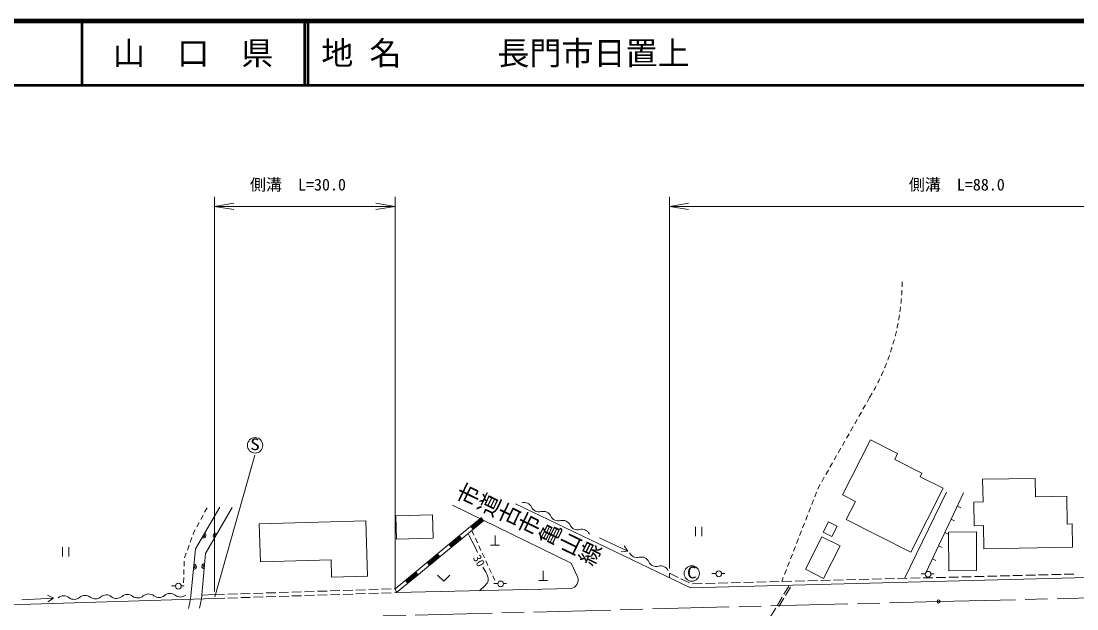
# Model space of a CAD drawing. Units: millimetres, scale not verified. Extents: x 40000 to 680000, y 20000 to 380000.
# Drawn here: x 323536 to 488259, y 288283 to 380000 of the extents above; entities that cross this region are included whole.
import ezdxf
from ezdxf.enums import TextEntityAlignment as Align

# ---------------------------------------------------------------- set-up
doc = ezdxf.new("R2010")
doc.units = ezdxf.units.MM
doc.header["$LTSCALE"] = 1000
doc.header["$PDMODE"] = 32
doc.header["$PDSIZE"] = 500
doc.linetypes.add('CHAIN', pattern=[18.5, 12, -1.5, 3.5, -1.5])
for name, color, linetype, lineweight in [('M-BGD', 7, 'Continuous', 13), ('M-BMK', 2, 'CHAIN', 13), ('M-TTL', 2, 'Continuous', 140), ('M-TTL-LINE', 7, 'Continuous', 50), ('M-TTL-TXT', 7, 'Continuous', 13), ('M-WORK', 1, 'Continuous', 13)]:
    doc.layers.add(name, color=color, linetype=linetype, lineweight=lineweight)
doc.styles.add('@ＭＳ ゴシック', font='')
doc.styles.add('ＭＳ ゴシック', font='')
doc.styles.get('@ＭＳ ゴシック').set_extended_font_data('@MS Gothic')
doc.styles.get('ＭＳ ゴシック').set_extended_font_data('MS Gothic')

# ---------------------------------------------------------------- blocks, each defined once
blk = doc.blocks.new('open_arrow')
at = {"color": 0, "linetype": 'Continuous', "lineweight": -2}
blk.add_lwpolyline([(7.5, 1.25), (0, 0), (7.5, -1.25)], dxfattribs=at)

msp = doc.modelspace()

# ---------------------------------------------------------------- linework, layer by layer
at = {"layer": 'M-BGD'}
msp.add_circle((466689, 289431), 250, dxfattribs=at)
msp.add_point((466689, 289431), dxfattribs=at)
at = {"layer": 'M-BMK'}
for p, q in [((466689, 289431), (565878, 291815)), ((366543, 286823), (466689, 289431))]:
    msp.add_line(p, q, dxfattribs=at)
at = {"layer": 'M-TTL'}
msp.add_line((680000, 380000), (40000, 380000), dxfattribs=at)
at = {"layer": 'M-TTL-LINE'}
for p, q in [((333000, 380000), (333000, 370000)), ((367750, 380000), (367750, 370000)), ((368250, 380000), (368250, 370000)), ((40000, 370000), (680000, 370000))]:
    msp.add_line(p, q, dxfattribs=at)
at = {"layer": 'M-WORK'}
for p, q in [((353708, 291006), (353708, 352588)), ((381904, 291415), (381904, 352588)), ((424679, 294574), (424679, 352588)), ((353708, 351088), (381904, 351088)), ((511862, 351088), (424679, 351088)), ((455928, 321248), (455531, 320553)), ((455284, 320119), (454887, 319424)), ((454640, 318990), (454243, 318295)), ((453352, 316731), (452956, 316036)), ((453996, 317860), (453600, 317165)), ((451692, 306058), (456036, 314660)), ((452708, 315602), (452312, 314907)), ((460293, 312510), (456036, 314660)), ((451420, 313343), (451024, 312648)), ((452064, 314472), (451668, 313777)), ((359983, 312281), (353779, 290189)), ((450776, 312214), (450380, 311519)), ((460293, 312510), (459831, 311594)), ((459831, 311594), (464084, 309446)), ((449488, 309955), (449092, 309260)), ((450132, 311084), (449736, 310389)), ((448845, 308826), (448448, 308131)), ((463813, 308910), (464084, 309446)), ((467376, 307111), (463813, 308910)), ((481758, 308654), (473555, 308507)), ((473618, 304967), (473555, 308507)), ((481758, 308654), (481810, 305767)), ((447656, 306520), (447365, 305774)), ((447931, 307223), (447838, 306985)), ((448201, 307696), (447931, 307223)), ((467892, 306519), (461347, 293040)), ((467376, 307111), (462334, 297125)), ((447183, 305309), (446892, 304563)), ((451692, 306058), (453703, 305043)), ((453703, 305043), (452271, 302206)), ((470562, 306383), (468619, 302261)), ((473618, 304967), (472178, 304941)), ((472178, 304941), (472244, 301249)), ((481810, 305767), (486686, 305854)), ((486764, 301522), (486686, 305854)), ((354534, 304153), (350756, 297650)), ((352165, 303368), (352541, 304074)), ((356441, 304126), (352302, 296947)), ((409370, 295409), (390846, 304443)), ((400670, 304680), (428000, 291586)), ((446711, 304098), (446420, 303353)), ((469591, 304322), (470133, 304066)), ((350944, 301073), (351320, 301779)), ((351554, 302220), (351930, 302927)), ((360696, 301538), (377331, 302011)), ((360696, 301538), (360864, 295640)), ((377331, 302011), (377576, 293399)), ((381979, 302812), (387707, 302975)), ((381979, 302812), (382083, 299175)), ((387707, 302975), (387811, 299338)), ((391956, 299710), (395359, 302518)), ((392338, 299247), (395741, 302056)), ((393695, 301068), (395397, 302472)), ((393734, 301022), (395435, 302426)), ((393772, 300975), (395473, 302379)), ((393810, 300929), (395512, 302333)), ((393848, 300883), (395550, 302287)), ((393886, 300836), (395588, 302241)), ((393925, 300790), (395626, 302194)), ((393963, 300744), (395664, 302148)), ((394001, 300698), (395703, 302102)), ((445765, 301676), (445474, 300931)), ((446238, 302887), (445947, 302142)), ((449526, 301889), (448692, 300238)), ((450868, 301212), (449526, 301889)), ((462334, 297125), (452271, 302206)), ((468619, 302261), (466677, 298138)), ((468619, 302261), (469162, 302005)), ((487512, 301535), (486764, 301522)), ((487512, 301535), (487577, 297890)), ((350364, 299912), (350444, 300132)), ((350444, 300132), (350709, 300631)), ((393861, 300504), (394196, 299778)), ((428758, 301064), (428758, 299606)), ((429730, 301064), (429730, 299606)), ((445292, 300465), (445001, 299720)), ((448692, 300238), (450034, 299561)), ((450034, 299561), (450868, 301212)), ((467648, 300199), (468191, 299944)), ((468241, 300264), (472575, 300298)), ((468289, 294215), (468241, 300264)), ((472244, 301249), (473684, 301275)), ((472575, 300298), (472622, 294249)), ((473750, 297642), (473684, 301275)), ((349478, 297467), (349750, 298219)), ((349921, 298689), (350193, 299441)), ((382083, 299175), (387811, 299338)), ((388553, 296901), (391956, 299710)), ((388934, 296439), (392338, 299247)), ((390292, 298259), (391994, 299664)), ((390331, 298213), (392032, 299617)), ((390369, 298167), (392070, 299571)), ((390407, 298121), (392108, 299525)), ((390445, 298074), (392147, 299478)), ((390483, 298028), (392185, 299432)), ((390521, 297982), (392223, 299386)), ((390560, 297935), (392261, 299340)), ((390598, 297889), (392299, 299293)), ((394405, 299324), (394740, 298597)), ((396783, 298250), (398172, 298250)), ((397478, 298250), (397478, 299753)), ((413764, 299393), (418206, 297266)), ((444819, 299254), (444528, 298509)), ((445917, 294465), (448475, 299531)), ((451300, 298105), (448475, 299531)), ((330010, 297901), (330010, 296443)), ((330982, 297901), (330982, 296443)), ((349035, 296245), (349307, 296997)), ((350756, 297650), (349965, 289789)), ((352302, 296947), (351670, 289842)), ((385149, 294093), (388553, 296901)), ((386889, 295451), (388591, 296855)), ((386927, 295405), (388629, 296809)), ((386966, 295358), (388667, 296763)), ((387004, 295312), (388705, 296716)), ((387042, 295266), (388743, 296670)), ((387080, 295219), (388782, 296624)), ((387118, 295173), (388820, 296577)), ((387156, 295127), (388858, 296531)), ((394949, 298143), (395284, 297416)), ((395493, 296962), (395828, 296236)), ((418206, 297266), (417150, 297185)), ((418206, 297266), (417607, 298140)), ((443874, 296832), (443583, 296087)), ((444347, 298043), (444056, 297298)), ((451300, 298105), (448742, 293039)), ((466677, 298138), (464735, 294016)), ((466677, 298138), (467220, 297882)), ((473750, 297642), (487577, 297890)), ((348953, 294954), (348975, 295754)), ((360864, 295640), (371895, 295954)), ((371972, 293240), (371895, 295954)), ((385531, 293630), (388934, 296439)), ((387195, 295081), (388896, 296485)), ((396037, 295781), (396372, 295055)), ((410407, 293159), (409370, 295409)), ((443401, 295621), (443110, 294876)), ((465706, 296077), (466249, 295821)), ((348916, 293655), (348939, 294454)), ((377576, 293399), (371972, 293240)), ((381904, 291415), (385149, 294093)), ((382128, 290822), (385531, 293630)), ((383486, 292642), (385188, 294047)), ((383524, 292596), (385226, 294000)), ((383562, 292550), (385264, 293954)), ((383601, 292504), (385302, 293908)), ((383639, 292457), (385340, 293862)), ((383677, 292411), (385379, 293815)), ((383715, 292365), (385417, 293769)), ((383753, 292318), (385455, 293723)), ((383792, 292272), (385493, 293676)), ((388523, 293544), (389483, 292584)), ((389483, 292584), (390443, 293544)), ((396581, 294601), (396916, 293874)), ((397125, 293420), (397421, 292777)), ((404982, 292714), (404982, 294216)), ((424679, 293843), (424679, 293178)), ((424679, 293843), (426031, 293195)), ((428000, 291586), (511080, 293713)), ((431936, 293825), (431315, 293825)), ((433313, 293825), (432826, 293825)), ((442928, 294410), (442637, 293665)), ((445917, 294465), (448742, 293039)), ((464599, 293756), (463978, 293756)), ((465976, 293756), (465489, 293756)), ((472622, 294249), (468289, 294215)), ((468290, 293218), (469789, 293256)), ((470289, 293269), (471789, 293307)), ((472288, 293320), (473788, 293358)), ((474288, 293371), (475787, 293410)), ((476287, 293422), (477787, 293461)), ((478287, 293474), (479786, 293512)), ((480286, 293525), (481785, 293563)), ((482285, 293576), (483785, 293614)), ((484285, 293627), (485784, 293666)), ((486284, 293678), (487783, 293717)), ((347623, 291895), (347002, 291895)), ((349000, 291895), (348513, 291895)), ((348880, 292355), (348902, 293155)), ((397911, 292245), (397290, 292245)), ((399288, 292245), (398801, 292245)), ((404288, 292714), (405677, 292714)), ((426482, 292979), (427835, 292331)), ((428303, 292194), (429802, 292233)), ((430302, 292245), (431802, 292284)), ((432302, 292297), (433801, 292335)), ((434301, 292348), (435800, 292386)), ((436300, 292399), (437800, 292437)), ((438300, 292450), (439799, 292488)), ((440299, 292501), (441798, 292540)), ((442455, 293199), (442202, 292550)), ((442298, 292552), (443798, 292591)), ((442548, 290564), (443314, 291854)), ((442795, 290392), (443561, 291682)), ((444298, 292604), (445797, 292642)), ((446297, 292655), (447797, 292693)), ((448296, 292706), (449796, 292744)), ((450296, 292757), (451795, 292796)), ((452295, 292808), (453795, 292847)), ((454294, 292859), (455794, 292898)), ((456294, 292911), (457793, 292949)), ((458293, 292962), (459793, 293000)), ((460292, 293013), (461792, 293051)), ((462292, 293064), (463791, 293103)), ((464291, 293115), (465791, 293154)), ((466290, 293167), (467790, 293205)), ((323663, 289706), (328584, 289931)), ((328584, 289931), (327642, 290418)), ((328584, 289931), (327691, 289360)), ((351724, 290444), (353778, 290507)), ((353777, 290507), (355276, 290556)), ((353796, 289908), (355296, 289956)), ((355776, 290572), (357275, 290620)), ((355795, 289972), (357295, 290021)), ((357775, 290636), (359274, 290685)), ((357794, 290037), (359293, 290085)), ((359774, 290701), (361273, 290749)), ((359793, 290101), (361292, 290150)), ((361773, 290765), (363272, 290814)), ((361792, 290166), (363291, 290214)), ((363772, 290830), (365271, 290878)), ((363791, 290230), (365290, 290279)), ((365771, 290894), (367270, 290943)), ((365790, 290295), (367289, 290343)), ((367770, 290959), (369269, 291007)), ((367789, 290359), (369288, 290408)), ((369769, 291023), (371268, 291072)), ((369788, 290424), (371287, 290472)), ((371768, 291088), (373267, 291136)), ((371787, 290488), (373286, 290536)), ((373767, 291152), (375266, 291201)), ((373786, 290553), (375285, 290601)), ((375766, 291217), (377265, 291265)), ((375785, 290617), (377284, 290665)), ((377764, 291281), (379264, 291330)), ((377784, 290682), (379283, 290730)), ((379763, 291346), (381263, 291394)), ((379783, 290746), (381282, 290794)), ((381762, 291410), (381904, 291415)), ((381782, 290811), (382128, 290822)), ((381904, 291415), (382128, 290822)), ((382128, 290822), (409353, 291472)), ((441527, 288844), (442293, 290134)), ((441774, 288672), (442540, 289962)), ((315657, 288730), (353796, 289908)), ((349965, 289789), (349652, 288322)), ((351670, 289842), (351357, 288375)), ((440506, 287124), (441272, 288414))]:
    msp.add_line(p, q, dxfattribs=at)
for centre, radius in [((360037, 313804), 1200), ((428175, 293803), 1200), ((432381, 293757), 450), ((465044, 293689), 450), ((348068, 291827), 450), ((398356, 292177), 450)]:
    msp.add_circle(centre, radius, dxfattribs=at)
for centre, radius, start, end in [((425283, 339591), 35715, 356.20969, 357.4931), ((425283, 339591), 35715, 358.29522, 359.54822), ((425283, 339591), 35715, 354.12416, 355.40757), ((425283, 339591), 35715, 352.03863, 353.32204), ((425283, 339591), 35715, 347.86758, 349.15098), ((425283, 339591), 35715, 349.95311, 351.23651), ((425283, 339591), 35715, 345.78205, 347.06545), ((425283, 339591), 35715, 343.69652, 344.97992), ((425283, 339591), 35715, 339.52546, 340.80886), ((425283, 339591), 35715, 341.61099, 342.89439), ((425283, 339591), 35715, 337.43993, 338.72333), ((425283, 339591), 35715, 335.3544, 336.6378), ((425283, 339591), 35715, 331.18334, 332.46674), ((425283, 339591), 35715, 333.26887, 334.55227), ((425283, 339591), 35715, 329.09781, 330.38121), ((402005, 303604), 1295, 25.2943, 104.87692), ((404347, 304711), 1295, 205.2943, 284.87692), ((405012, 302207), 1295, 25.2943, 104.87692), ((407354, 303314), 1295, 205.2943, 284.87692), ((408019, 300810), 1295, 25.2943, 104.87692), ((351967, 299734), 400, 239.83994, 59.83994), ((351967, 299734), 200, 239.83994, 59.83994), ((353889, 299699), 400, 60.03658, 240.03658), ((353889, 299699), 200, 60.03658, 240.03658), ((410361, 301917), 1295, 205.2943, 284.87692), ((411026, 299414), 1295, 25.2943, 104.87692), ((419645, 297588), 1295, 205.2943, 284.87692), ((350477, 294874), 400, 264.25713, 84.25713), ((350477, 294874), 200, 264.25713, 84.25713), ((352123, 294932), 400, 84.91619, 264.91619), ((352123, 294932), 200, 84.91619, 264.91619), ((420311, 295084), 1295, 25.2943, 104.87692), ((422653, 296191), 1295, 205.2943, 284.87692), ((423318, 293688), 1295, 25.2943, 104.87692), ((409048, 292835), 1397, 282.58466, 13.40458), ((330189, 289028), 1295, 51.48861, 131.07122), ((331802, 291055), 1295, 231.48861, 311.07122), ((333504, 289102), 1295, 51.48861, 131.07122), ((335117, 291129), 1295, 231.48861, 311.07122), ((336819, 289176), 1295, 51.48861, 131.07122), ((338432, 291203), 1295, 231.48861, 311.07122), ((340133, 289250), 1295, 51.48861, 131.07122), ((341746, 291277), 1295, 231.48861, 311.07122), ((343448, 289324), 1295, 51.48861, 131.07122), ((345061, 291351), 1295, 231.48861, 311.07122), ((346763, 289398), 1295, 51.48861, 131.07122), ((348376, 291425), 1295, 231.48861, 311.07122)]:
    msp.add_arc(centre, radius, start, end, dxfattribs=at)
for points, knots in [([(393291, 300034), (393546, 299528), (393802, 299022), (394055, 298515), (394294, 298039), (394530, 297560), (394767, 297083)], [0, 0, 0, 0, 1, 1, 1, 2, 2, 2, 2]), ([(395549, 294816), (395763, 294453), (396013, 294108), (396191, 293726), (396284, 293526), (396385, 293321), (396410, 293102), (396434, 292903), (396430, 292688), (396349, 292505), (396098, 291941), (395523, 291589), (395110, 291132)], [0, 0, 0, 0, 1, 1, 1, 2, 2, 2, 3, 3, 3, 4, 4, 4, 4])]:
    msp.add_open_spline(points, degree=3, knots=knots, dxfattribs=at)

# ---------------------------------------------------------------- block references
at = {"layer": 'M-WORK', "xscale": 400, "yscale": 400}
for p in [(353708, 351088), (424679, 351088)]:
    msp.add_blockref('open_arrow', p, dxfattribs=at)
at = {"layer": 'M-WORK', "xscale": 400, "yscale": 400, "rotation": 180}
msp.add_blockref('open_arrow', (381904, 351088), dxfattribs=at)

# ---------------------------------------------------------------- texts
at = {"layer": 'M-TTL-TXT', "style": 'ＭＳ ゴシック'}
msp.add_text('山\u3000口\u3000県', height=3666, dxfattribs=at).set_placement((350375, 375000), align=Align.MIDDLE_CENTER)
msp.add_text('地 名      長門市日置上', height=3666, dxfattribs=at).set_placement((370380, 375000), align=Align.MIDDLE_LEFT)
at = {"layer": 'M-WORK', "style": 'ＭＳ ゴシック'}
for s, p in [('側溝\u3000L=30.0', (366723, 353017)), ('側溝\u3000L=88.0', (469522, 353017))]:
    msp.add_text(s, height=1833, dxfattribs=at).set_placement(p, align=Align.BOTTOM_CENTER)
at = {"layer": 'M-WORK', "style": 'ＭＳ ゴシック', "width": 1.2}
for s, p in [('S', (359288, 312502)), ('C', (427426, 292501))]:
    msp.add_text(s, height=1833, dxfattribs=at).set_placement(p, align=Align.BOTTOM_LEFT)
at = {"layer": 'M-WORK', "style": '@ＭＳ ゴシック'}
msp.add_text('市道古市亀山線', height=2566, rotation=334.144, dxfattribs=at).set_placement((412948, 294291), align=Align.BOTTOM_RIGHT)
at = {"layer": 'M-WORK', "style": 'ＭＳ ゴシック'}
msp.add_text('30', height=1320, rotation=299.465, dxfattribs=at).set_placement((393620, 296068), align=Align.BOTTOM_LEFT)

doc.saveas('drawing.dxf')
